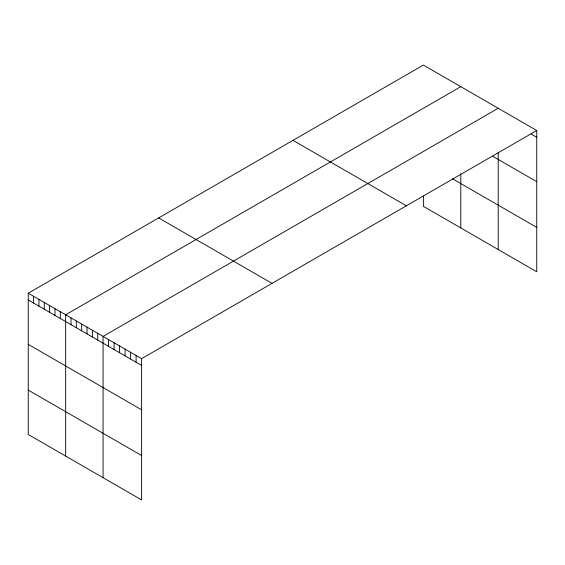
<?xml version="1.0" encoding="UTF-8"?>
<svg xmlns="http://www.w3.org/2000/svg" width="565" height="565" viewBox="0 0 565 565"><rect width="100%" height="100%" fill="white"/><g stroke="black" fill="none" stroke-linecap="round" stroke-linejoin="round"><path stroke-width="0.85" d="M28.25 293.207L141.61 358.655L141.61 499.926L28.25 434.478L28.25 293.207L423.39 65.074L536.75 130.522L536.75 271.793L423.39 206.345L423.39 196.041M460.8 86.671L65.66 314.804L65.66 456.075M498.21 108.268L103.07 336.401L103.07 477.672M141.61 358.655L536.75 130.522M531.241 134.117L536.75 137.295M492.864 156.343L536.75 181.683M452.403 178.71L536.75 227.413M292.995 140.353L406.355 205.801M158.645 217.921L272.005 283.369M28.25 299.98L141.61 365.428M28.25 344.368L141.61 409.809M28.25 390.097L141.61 455.545M498.21 153.087L498.21 249.546M460.8 173.759L460.8 227.942M136.101 355.477L136.101 362.25M130.6 352.292L130.6 359.072M125.091 349.114L125.091 355.886M119.582 345.935L119.582 352.708M114.081 342.757L114.081 349.53M108.572 339.579L108.572 346.352M97.724 333.315L97.724 340.088M92.378 330.228L92.378 337.001M87.038 327.142L87.038 333.915M81.692 324.056L81.692 330.836M76.346 320.977L76.346 327.749M70.999 317.89L70.999 324.663M60.314 311.718L60.314 318.49M54.967 308.631L54.967 315.404M49.628 305.545L49.628 312.318M44.282 302.459L44.282 309.232M38.936 299.372L38.936 306.152M33.596 296.293L33.596 303.066"/></g></svg>
